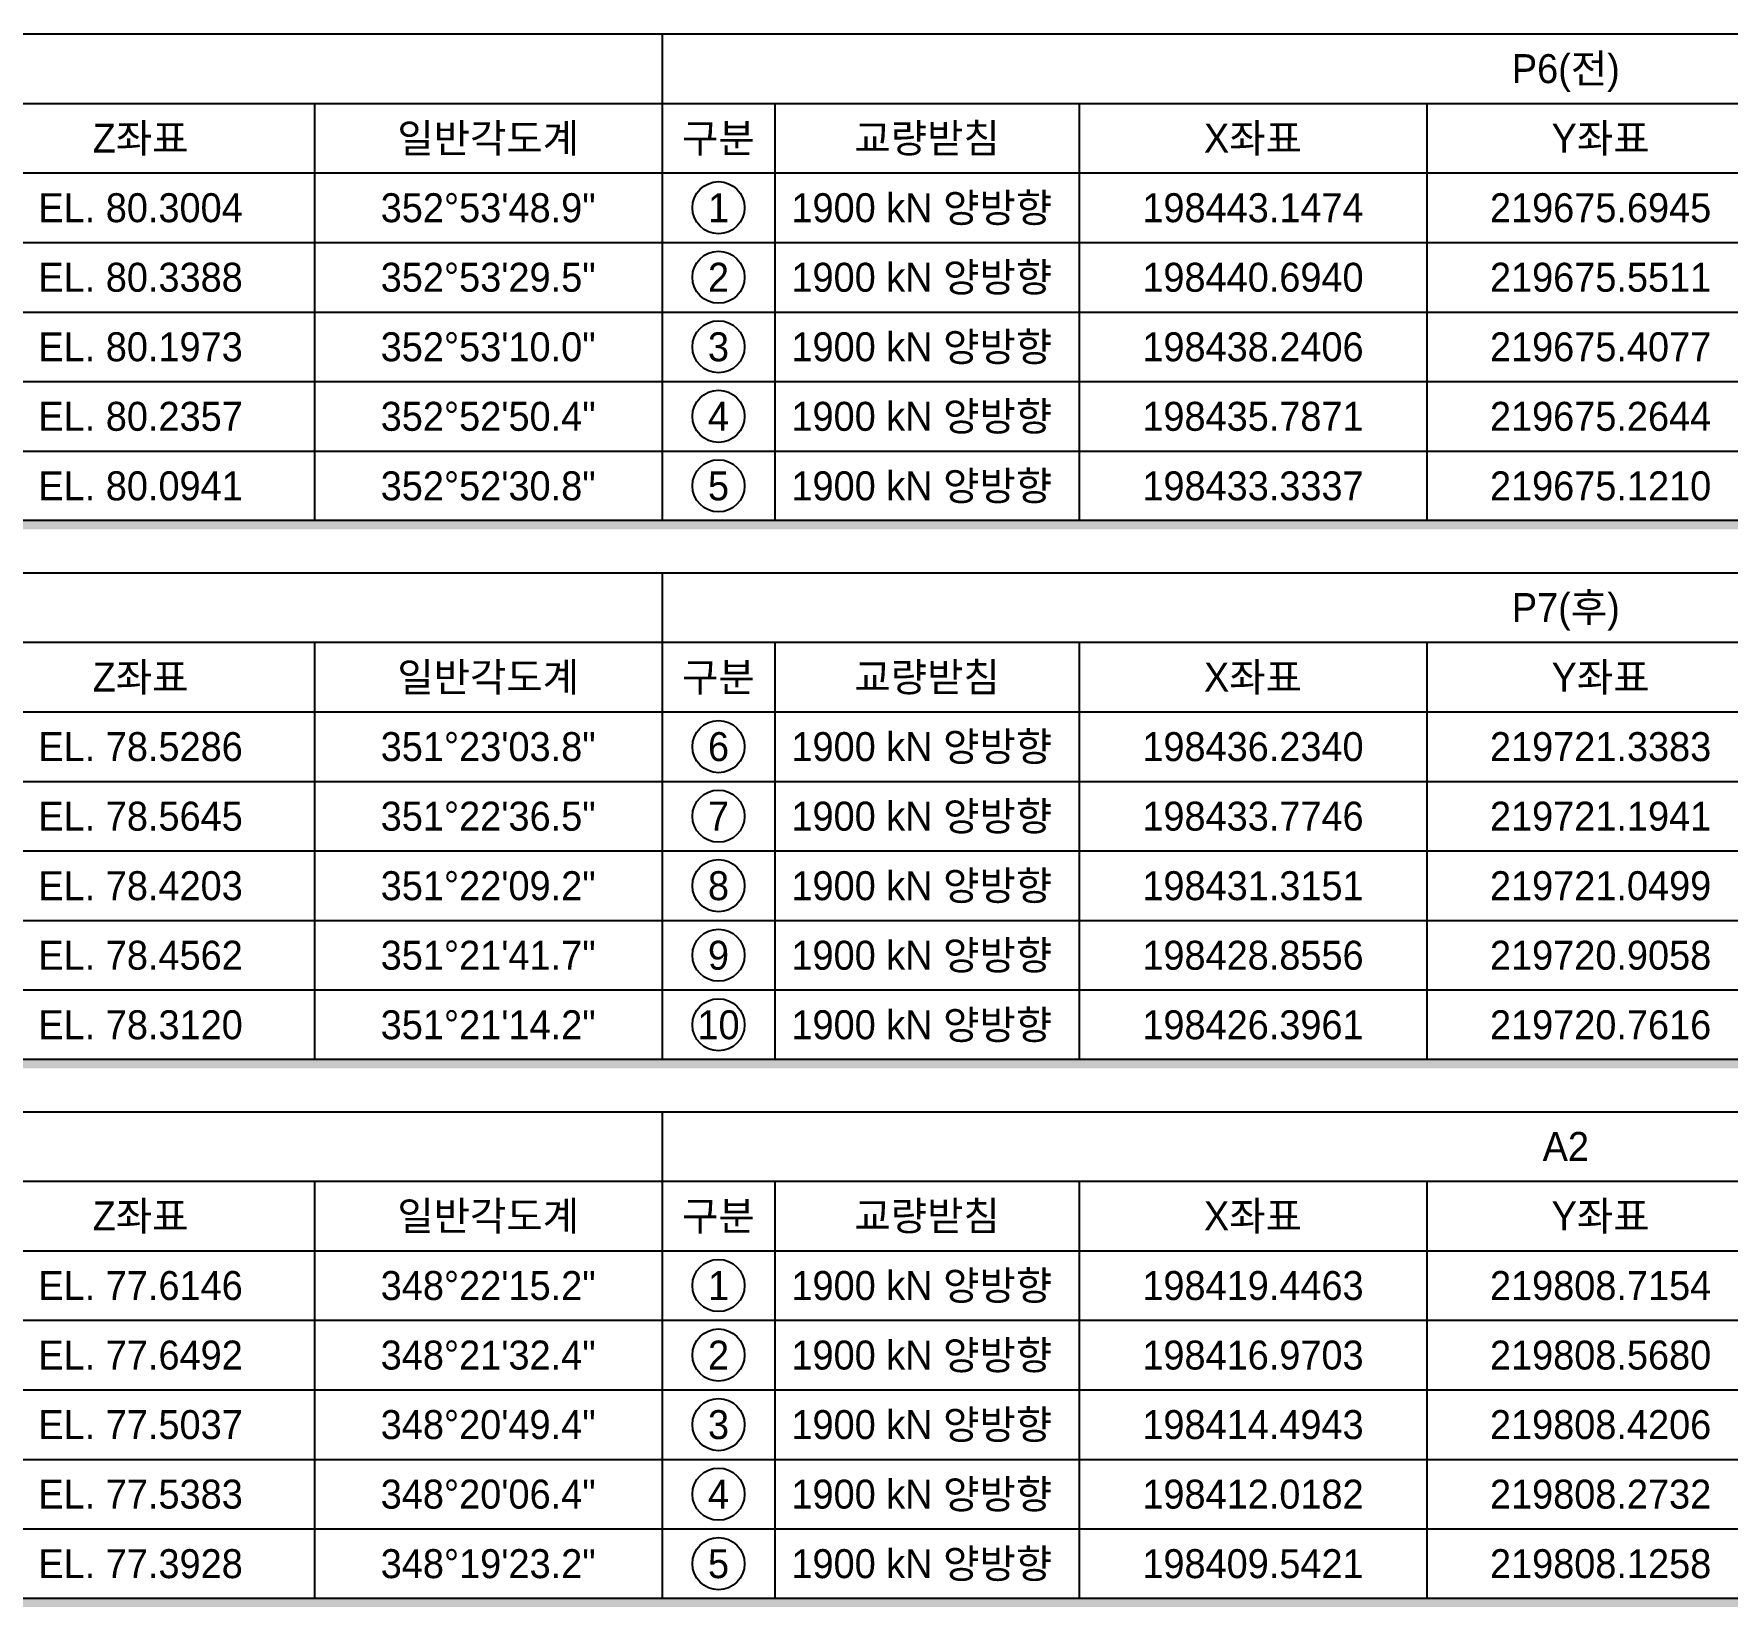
# Model space of a CAD drawing. Header units: feet. Extents: x 0 to 708085, y 0 to 237600.
# Drawn here: x 549809 to 619952, y 59401 to 124561 of the extents above; entities that cross this region are included whole.
import ezdxf
from ezdxf.enums import TextEntityAlignment as Align

# ---------------------------------------------------------------- set-up
doc = ezdxf.new("R2010")
doc.units = ezdxf.units.FT
doc.header["$LTSCALE"] = 2200
doc.header["$MEASUREMENT"] = 0
for name, color, linetype in [('CS-TABL-LIN1', 4, 'CONTINUOUS'), ('CS-TABL-LIN2', 1, 'CONTINUOUS'), ('CS-TABL-TEX1', 6, 'CONTINUOUS'), ('CS-TABL-TEX2', 3, 'CONTINUOUS')]:
    doc.layers.add(name, color=color, linetype=linetype)
doc.styles.add('A_STANDARD', font='')
doc.styles.get('A_STANDARD').set_extended_font_data('Dotum')

msp = doc.modelspace()

# ---------------------------------------------------------------- linework, layer by layer
at = {"layer": 'CS-TABL-LIN1'}
for points in [[(426070, 124561), (650710, 124561), (650710, 104401), (426070, 104401)], [(426070, 102241), (650710, 102241), (650710, 82081), (426070, 82081)], [(426070, 79921), (650710, 79921), (650710, 59761), (426070, 59761)]]:
    msp.add_lwpolyline(points, close=True, dxfattribs=at)
for points in [[(426430, 104401), (651070, 104401), (426430, 104041), (651070, 104041)], [(426430, 82081), (651070, 82081), (426430, 81721), (651070, 81721)], [(426430, 59761), (651070, 59761), (426430, 59401), (651070, 59401)]]:
    msp.add_solid(points, dxfattribs=at)
at = {"layer": 'CS-TABL-LIN2'}
for p, q in [((561430, 124561), (561430, 124561)), ((575830, 124561), (575830, 104401)), ((580510, 124561), (580510, 124561)), ((593110, 124561), (593110, 124561)), ((607510, 124561), (607510, 124561)), ((426070, 121681), (650710, 121681)), ((561430, 121681), (561430, 104401)), ((580510, 121681), (580510, 104401)), ((593110, 121681), (593110, 104401)), ((607510, 121681), (607510, 104401)), ((426070, 118801), (650710, 118801)), ((426070, 115921), (650710, 115921)), ((426070, 113041), (650710, 113041)), ((426070, 110161), (650710, 110161)), ((426070, 107281), (650710, 107281)), ((561430, 102241), (561430, 102241)), ((575830, 102241), (575830, 82081)), ((580510, 102241), (580510, 102241)), ((593110, 102241), (593110, 102241)), ((607510, 102241), (607510, 102241)), ((426070, 99361), (650710, 99361)), ((561430, 99361), (561430, 82081)), ((580510, 99361), (580510, 82081)), ((593110, 99361), (593110, 82081)), ((607510, 99361), (607510, 82081)), ((426070, 96481), (650710, 96481)), ((426070, 93601), (650710, 93601)), ((426070, 90721), (650710, 90721)), ((426070, 87841), (650710, 87841)), ((426070, 84961), (650710, 84961)), ((561430, 79921), (561430, 79921)), ((575830, 79921), (575830, 59761)), ((580510, 79921), (580510, 79921)), ((593110, 79921), (593110, 79921)), ((607510, 79921), (607510, 79921)), ((426070, 77041), (650710, 77041)), ((561430, 77041), (561430, 59761)), ((580510, 77041), (580510, 59761)), ((593110, 77041), (593110, 59761)), ((607510, 77041), (607510, 59761)), ((426070, 74161), (650710, 74161)), ((426070, 71281), (650710, 71281)), ((426070, 68401), (650710, 68401)), ((426070, 65521), (650710, 65521)), ((426070, 62641), (650710, 62641))]:
    msp.add_line(p, q, dxfattribs=at)
at = {"layer": 'CS-TABL-TEX1'}
for centre in [(578170, 117361), (578170, 114481), (578170, 111601), (578170, 108721), (578170, 105841), (578170, 95041), (578170, 92161), (578170, 89281), (578170, 86401), (578170, 83521), (578170, 72721), (578170, 69841), (578170, 66961), (578170, 64081), (578170, 61201)]:
    msp.add_circle(centre, 1080, dxfattribs=at)

# ---------------------------------------------------------------- texts
at = {"layer": 'CS-TABL-TEX1', "style": 'A_STANDARD'}
for s, p in [('P6(전)', (613270, 123121)), ('Z좌표', (554230, 120241)), ('일반각도계', (568630, 120241)), ('구분', (578170, 120241)), ('교량받침', (586810, 120241)), ('X좌표', (600310, 120241)), ('Y좌표', (614710, 120241)), ('1', (578170, 117361)), ('2', (578170, 114481)), ('3', (578170, 111601)), ('4', (578170, 108721)), ('5', (578170, 105841)), ('P7(후)', (613270, 100801)), ('Z좌표', (554230, 97921)), ('일반각도계', (568630, 97921)), ('구분', (578170, 97921)), ('교량받침', (586810, 97921)), ('X좌표', (600310, 97921)), ('Y좌표', (614710, 97921)), ('6', (578170, 95041)), ('7', (578170, 92161)), ('8', (578170, 89281)), ('9', (578170, 86401)), ('10', (578170, 83521)), ('A2', (613270, 78481)), ('Z좌표', (554230, 75601)), ('일반각도계', (568630, 75601)), ('구분', (578170, 75601)), ('교량받침', (586810, 75601)), ('X좌표', (600310, 75601)), ('Y좌표', (614710, 75601)), ('1', (578170, 72721)), ('2', (578170, 69841)), ('3', (578170, 66961)), ('4', (578170, 64081)), ('5', (578170, 61201))]:
    msp.add_text(s, height=1200, dxfattribs=at).set_placement(p, align=Align.MIDDLE_CENTER)
at = {"layer": 'CS-TABL-TEX2', "style": 'A_STANDARD'}
for s, p in [('EL. 80.3004', (554230, 117361)), ('352°53\'48.9"', (568630, 117361)), ('1900 kN 양방향 ', (586810, 117361)), ('198443.1474', (600310, 117361)), ('219675.6945', (614710, 117361)), ('EL. 80.3388', (554230, 114481)), ('352°53\'29.5"', (568630, 114481)), ('1900 kN 양방향 ', (586810, 114481)), ('198440.6940', (600310, 114481)), ('219675.5511', (614710, 114481)), ('1900 kN 양방향 ', (586810, 111601)), ('EL. 80.1973', (554230, 111601)), ('352°53\'10.0"', (568630, 111601)), ('198438.2406', (600310, 111601)), ('219675.4077', (614710, 111601)), ('1900 kN 양방향 ', (586810, 108721)), ('EL. 80.2357', (554230, 108721)), ('352°52\'50.4"', (568630, 108721)), ('198435.7871', (600310, 108721)), ('219675.2644', (614710, 108721)), ('EL. 80.0941', (554230, 105841)), ('352°52\'30.8"', (568630, 105841)), ('1900 kN 양방향 ', (586810, 105841)), ('198433.3337', (600310, 105841)), ('219675.1210', (614710, 105841)), ('EL. 78.5286', (554230, 95041)), ('351°23\'03.8"', (568630, 95041)), ('1900 kN 양방향 ', (586810, 95041)), ('198436.2340', (600310, 95041)), ('219721.3383', (614710, 95041)), ('EL. 78.5645', (554230, 92161)), ('351°22\'36.5"', (568630, 92161)), ('1900 kN 양방향 ', (586810, 92161)), ('198433.7746', (600310, 92161)), ('219721.1941', (614710, 92161)), ('EL. 78.4203', (554230, 89281)), ('351°22\'09.2"', (568630, 89281)), ('1900 kN 양방향 ', (586810, 89281)), ('198431.3151', (600310, 89281)), ('219721.0499', (614710, 89281)), ('EL. 78.4562', (554230, 86401)), ('351°21\'41.7"', (568630, 86401)), ('1900 kN 양방향 ', (586810, 86401)), ('198428.8556', (600310, 86401)), ('219720.9058', (614710, 86401)), ('1900 kN 양방향 ', (586810, 83521)), ('EL. 78.3120', (554230, 83521)), ('351°21\'14.2"', (568630, 83521)), ('198426.3961', (600310, 83521)), ('219720.7616', (614710, 83521)), ('EL. 77.6146', (554230, 72721)), ('348°22\'15.2"', (568630, 72721)), ('1900 kN 양방향 ', (586810, 72721)), ('198419.4463', (600310, 72721)), ('219808.7154', (614710, 72721)), ('EL. 77.6492', (554230, 69841)), ('348°21\'32.4"', (568630, 69841)), ('1900 kN 양방향 ', (586810, 69841)), ('198416.9703', (600310, 69841)), ('219808.5680', (614710, 69841)), ('EL. 77.5037', (554230, 66961)), ('348°20\'49.4"', (568630, 66961)), ('1900 kN 양방향 ', (586810, 66961)), ('198414.4943', (600310, 66961)), ('219808.4206', (614710, 66961)), ('EL. 77.5383', (554230, 64081)), ('348°20\'06.4"', (568630, 64081)), ('1900 kN 양방향 ', (586810, 64081)), ('198412.0182', (600310, 64081)), ('219808.2732', (614710, 64081)), ('EL. 77.3928', (554230, 61201)), ('348°19\'23.2"', (568630, 61201)), ('1900 kN 양방향 ', (586810, 61201)), ('198409.5421', (600310, 61201)), ('219808.1258', (614710, 61201))]:
    msp.add_text(s, height=1200, dxfattribs=at).set_placement(p, align=Align.MIDDLE_CENTER)

doc.saveas('drawing.dxf')
